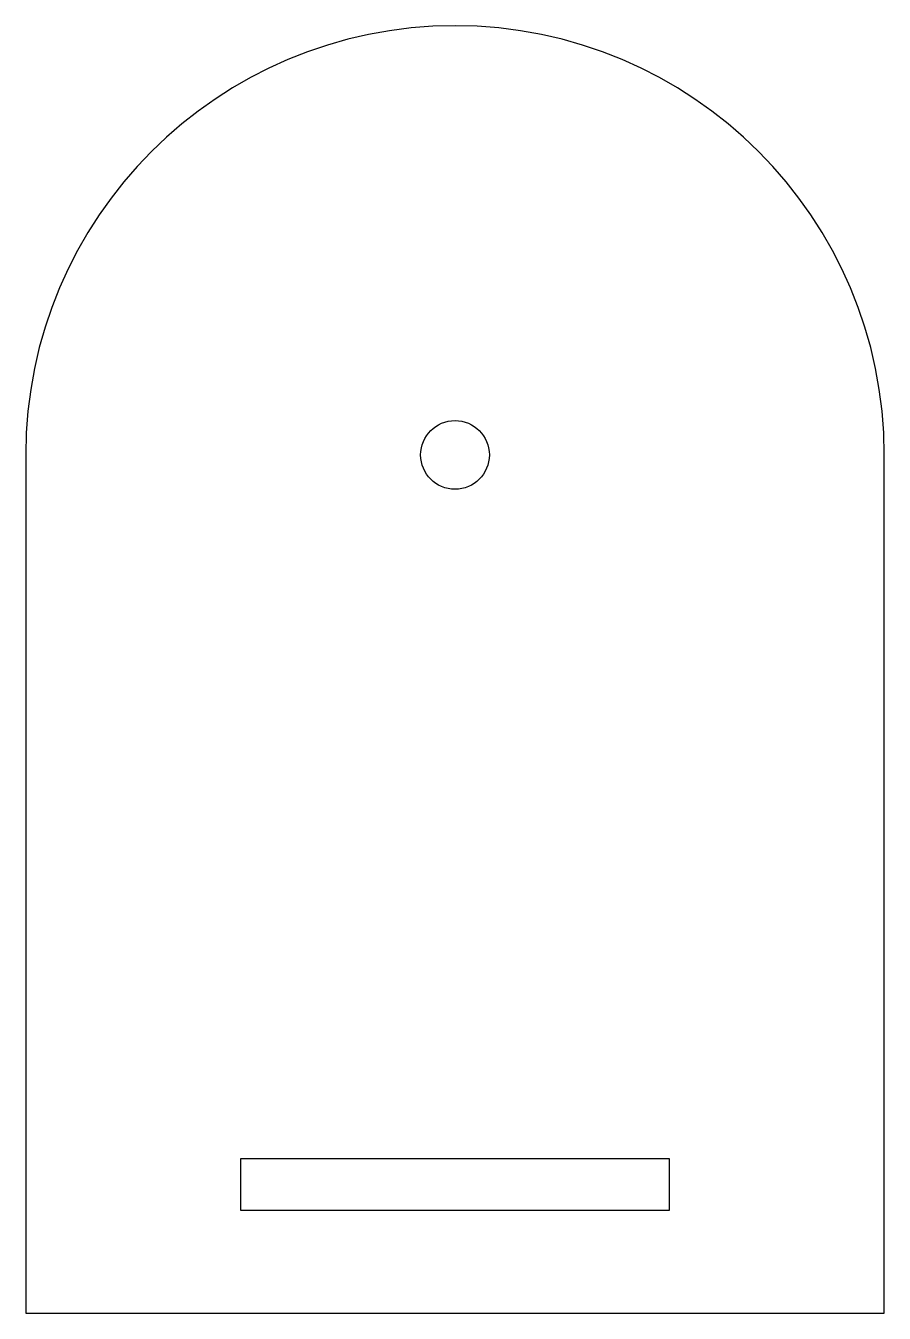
# Model space of a CAD drawing. Header units: millimetres. Extents: x -25 to 25, y -50 to 25.
import ezdxf

# ---------------------------------------------------------------- set-up
doc = ezdxf.new("R2010")
doc.units = ezdxf.units.MM

msp = doc.modelspace()

# ---------------------------------------------------------------- linework, layer by layer
at = {"color": 7, "linetype": 'Continuous', "lineweight": 25}
for p, q in [((-25, 0), (-25, -50)), ((25, -50), (25, 0)), ((12.5, -41), (-12.5, -41)), ((-12.5, -41), (-12.5, -44)), ((12.5, -44), (12.5, -41)), ((-12.5, -44), (12.5, -44)), ((-25, -50), (25, -50))]:
    msp.add_line(p, q, dxfattribs=at)
msp.add_circle((0, 0), 2, dxfattribs=at)
msp.add_arc((0, 0), 25, 0, 180, dxfattribs=at)

doc.saveas('drawing.dxf')
